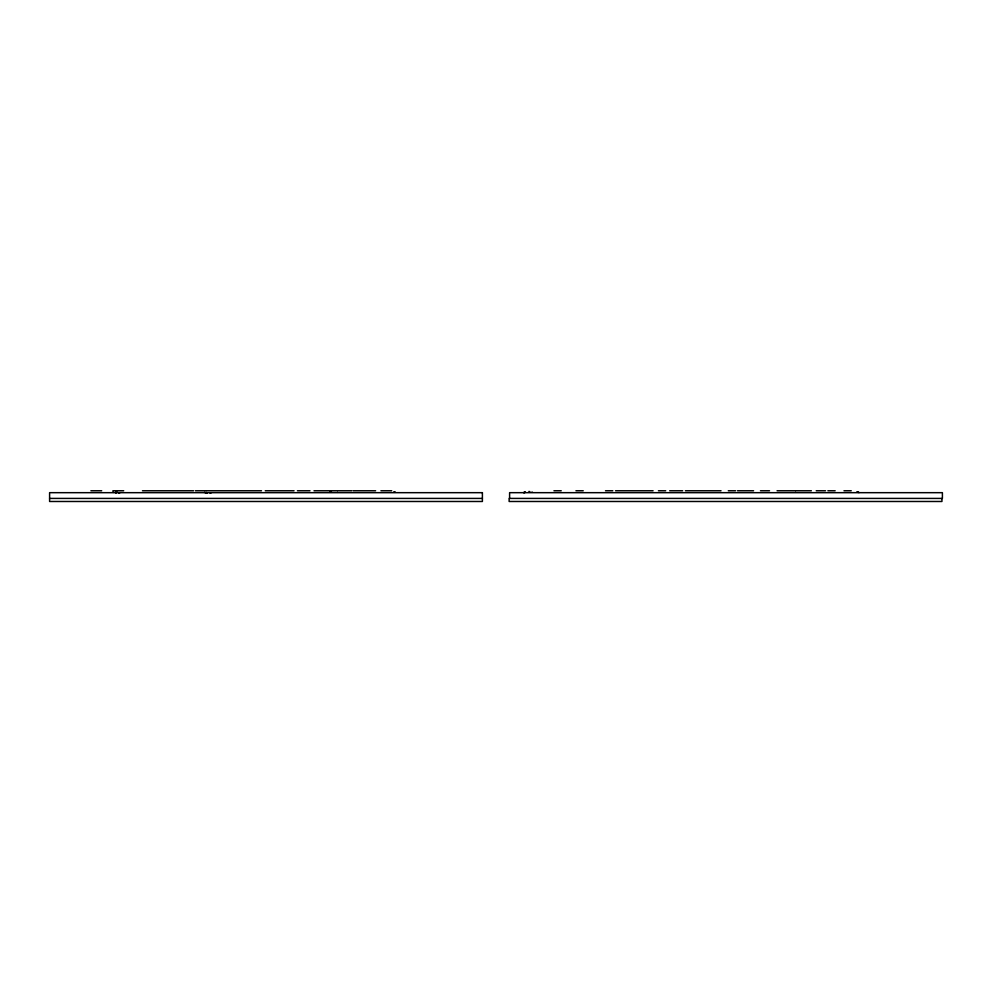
<?xml version="1.0" encoding="UTF-8"?>
<svg xmlns="http://www.w3.org/2000/svg" width="992" height="992" viewBox="0 0 992 992"><rect width="100%" height="100%" fill="white"/><g stroke="black" fill="none" stroke-linecap="round" stroke-linejoin="round"><path stroke-width="1.49" d="M205.009 492.367L204.327 492.503M330.125 492.007L331.415 491.474L330.299 491.871M525.338 492.069L523.528 492.627L524.421 492.416M524.148 492.491L525.264 492.33L524.607 492.404M207.34 492.863L205.964 492.764M210.874 492.85L209.808 492.788L210.874 492.813M337.491 492.367L337.454 492.342M205.902 492.838L207.142 492.85M90.904 490.755L101.692 490.755M112.89 490.755L123.69 490.755M142.464 490.755L193.552 490.755M195.387 490.755L206.175 490.755M206.646 490.755L261.491 490.755M265.248 490.755L294.041 490.755M297.426 490.755L309.988 490.755M314.005 490.755L351.825 490.755M353.164 490.755L375.621 490.755M380.928 490.755L391.716 490.755M553.945 490.755L561.224 490.755M575.943 490.755L583.222 490.755M605.504 490.755L612.783 490.755M615.548 490.755L653.083 490.755M658.428 490.755L665.706 490.755M669.687 490.755L682.645 490.755M685.41 490.755L721.023 490.755M728.302 490.755L735.58 490.755M737.49 490.755L753.573 490.755M760.467 490.755L769.519 490.755M777.058 490.755L795.485 490.755M795.708 490.755L811.357 490.755M816.218 490.755L825.53 490.755M827.886 490.755L835.152 490.755M843.981 490.755L851.248 490.755M395.349 492.119L393.65 492.119L394.866 492.305M858.39 492.119L856.691 492.119L859.171 492.503M113.609 492.367L112.592 492.168M49.6 498.418L482.397 498.418M531.848 492.119L532.506 492.255M115.556 492.838L116.2 492.974M119.697 492.974L118.73 492.813L119.4 492.888M529.902 491.648L528.897 491.449M941.941 498.418L941.941 501.481L509.132 501.481L509.132 498.418L942.4 498.418L942.4 492.677L509.603 492.677L509.603 498.418M117.118 492.367L115.816 491.982L117.118 492.367M482.397 492.677L49.6 492.677L49.6 501.481L482.397 501.481L482.397 492.677"/></g></svg>
